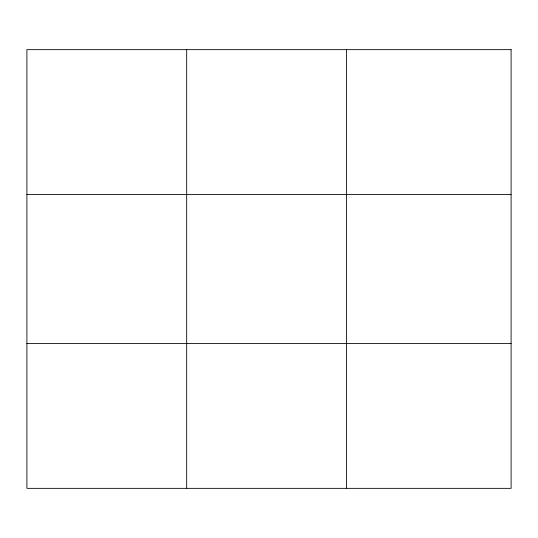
<?xml version="1.0" encoding="UTF-8"?>
<svg xmlns="http://www.w3.org/2000/svg" width="538" height="538" viewBox="0 0 538 538"><rect width="100%" height="100%" fill="white"/><g stroke="black" fill="none" stroke-linecap="round" stroke-linejoin="round"><path stroke-width="0.81" d="M186.686 488.349L186.686 49.651M346.472 488.349L346.472 49.651M26.9 194.42L511.1 194.42M26.9 343.58L511.1 343.58M511.1 49.651L511.1 488.349L26.9 488.349L26.9 49.651L511.1 49.651"/></g></svg>
